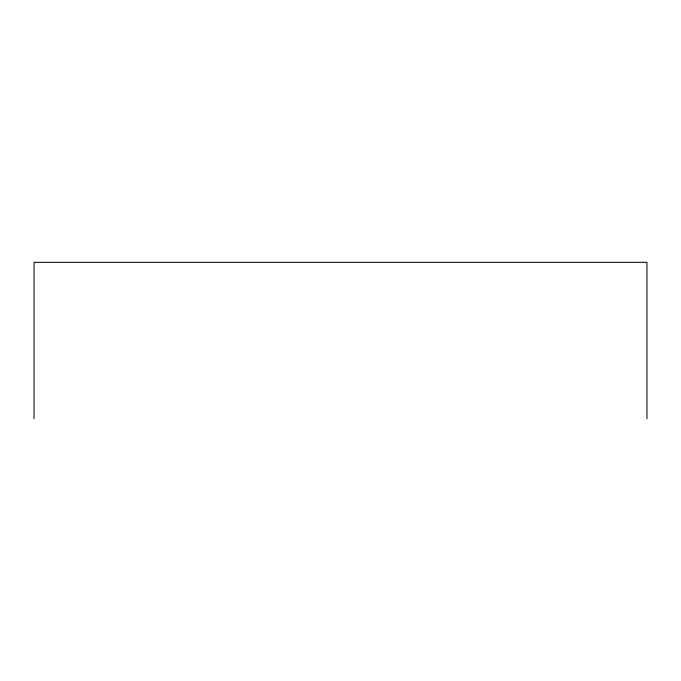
<?xml version="1.0" encoding="UTF-8"?>
<svg xmlns="http://www.w3.org/2000/svg" width="681" height="681" viewBox="0 0 681 681"><rect width="100%" height="100%" fill="white"/><g stroke="black" fill="none" stroke-linecap="round" stroke-linejoin="round"><path stroke-width="1.02" d="M646.95 418.687L646.95 262.313L34.05 262.313L34.05 418.687"/></g></svg>
